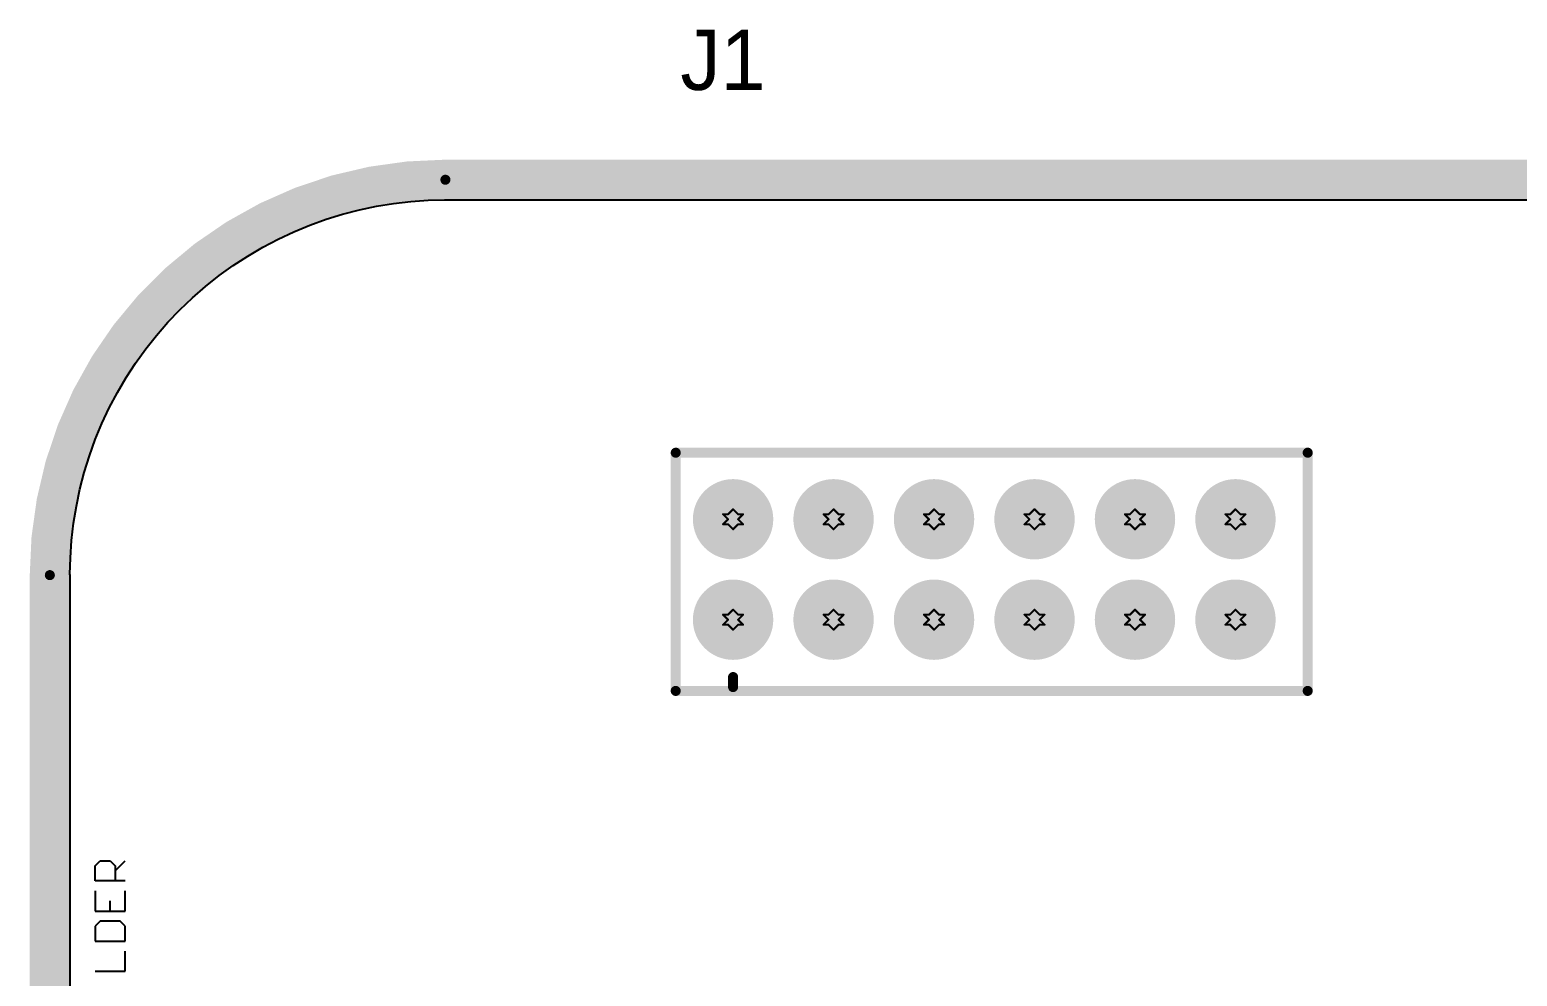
# Model space of a CAD drawing. Header units: millimetres. Extents: x 1.5 to 17.5, y 1 to 11.2.
# Drawn here: x 6.08 to 7.56, y 7.325 to 8.268 of the extents above; entities that cross this region are included whole.
import ezdxf

# ---------------------------------------------------------------- set-up
doc = ezdxf.new("R2010")
doc.units = ezdxf.units.MM
doc.header["$MEASUREMENT"] = 0
for name, color, linetype in [('BottomLayer', 5, 'Continuous'), ('BottomSolder', 6, 'Continuous'), ('DrillDrawing', 1, 'Continuous'), ('InternalPlane1', 76, 'Continuous'), ('InternalPlane2', 16, 'Continuous'), ('Mechanical2', 216, 'Continuous'), ('Mechanical8', 56, 'Continuous'), ('MultiLayer', 9, 'Continuous'), ('PadHoleLayer', 156, 'Continuous'), ('TopLayer', 1, 'Continuous'), ('TopOverlay', 2, 'Continuous'), ('TopSolder', 216, 'Continuous')]:
    doc.layers.add(name, color=color, linetype=linetype)

# ---------------------------------------------------------------- blocks, each defined once
blk = doc.blocks.new('PMOD_2')
at = {"layer": 'BottomLayer', "const_width": 0.0295}
for points in [[(-0.0148, 0.1, 1), (0.0148, 0.1, 1)], [(0.0852, 0.1, 1), (0.1148, 0.1, 1)], [(0.1852, 0.1, 1), (0.2148, 0.1, 1)], [(0.2852, 0.1, 1), (0.3148, 0.1, 1)], [(0.3852, 0.1, 1), (0.4148, 0.1, 1)], [(0.4852, 0.1, 1), (0.5148, 0.1, 1)], [(-0.0148, 0, 1), (0.0148, 0, 1)], [(0.0852, 0, 1), (0.1148, 0, 1)], [(0.1852, 0, 1), (0.2148, 0, 1)], [(0.2852, 0, 1), (0.3148, 0, 1)], [(0.3852, 0, 1), (0.4148, 0, 1)], [(0.4852, 0, 1), (0.5148, 0, 1)]]:
    blk.add_lwpolyline(points, format="xyb", close=True, dxfattribs=at)
at = {"layer": 'BottomSolder', "const_width": 0.0335}
for points in [[(-0.0168, 0.1, 1), (0.0168, 0.1, 1)], [(0.0832, 0.1, 1), (0.1168, 0.1, 1)], [(0.1832, 0.1, 1), (0.2168, 0.1, 1)], [(0.2832, 0.1, 1), (0.3168, 0.1, 1)], [(0.3832, 0.1, 1), (0.4168, 0.1, 1)], [(0.4832, 0.1, 1), (0.5168, 0.1, 1)], [(-0.0168, 0, 1), (0.0168, 0, 1)], [(0.0832, 0, 1), (0.1168, 0, 1)], [(0.1832, 0, 1), (0.2168, 0, 1)], [(0.2832, 0, 1), (0.3168, 0, 1)], [(0.3832, 0, 1), (0.4168, 0, 1)], [(0.4832, 0, 1), (0.5168, 0, 1)]]:
    blk.add_lwpolyline(points, format="xyb", close=True, dxfattribs=at)
at = {"layer": 'InternalPlane1', "const_width": 0.04}
for points in [[(-0.02, 0.1, 1), (0.02, 0.1, 1)], [(0.08, 0.1, 1), (0.12, 0.1, 1)], [(0.18, 0.1, 1), (0.22, 0.1, 1)], [(0.28, 0.1, 1), (0.32, 0.1, 1)], [(0.38, 0.1, 1), (0.42, 0.1, 1)], [(0.48, 0.1, 1), (0.52, 0.1, 1)], [(-0.02, 0, 1), (0.02, 0, 1)], [(0.08, 0, 1), (0.12, 0, 1)], [(0.18, 0, 1), (0.22, 0, 1)], [(0.28, 0, 1), (0.32, 0, 1)], [(0.38, 0, 1), (0.42, 0, 1)], [(0.48, 0, 1), (0.52, 0, 1)]]:
    blk.add_lwpolyline(points, format="xyb", close=True, dxfattribs=at)
at = {"layer": 'InternalPlane2', "const_width": 0.04}
for points in [[(-0.02, 0.1, 1), (0.02, 0.1, 1)], [(0.08, 0.1, 1), (0.12, 0.1, 1)], [(0.18, 0.1, 1), (0.22, 0.1, 1)], [(0.28, 0.1, 1), (0.32, 0.1, 1)], [(0.38, 0.1, 1), (0.42, 0.1, 1)], [(0.48, 0.1, 1), (0.52, 0.1, 1)], [(-0.02, 0, 1), (0.02, 0, 1)], [(0.08, 0, 1), (0.12, 0, 1)], [(0.18, 0, 1), (0.22, 0, 1)], [(0.28, 0, 1), (0.32, 0, 1)], [(0.38, 0, 1), (0.42, 0, 1)], [(0.48, 0, 1), (0.52, 0, 1)]]:
    blk.add_lwpolyline(points, format="xyb", close=True, dxfattribs=at)
at = {"layer": 'MultiLayer', "const_width": 0.0295}
for points in [[(-0.0148, 0.1, 1), (0.0148, 0.1, 1)], [(0.0852, 0.1, 1), (0.1148, 0.1, 1)], [(0.1852, 0.1, 1), (0.2148, 0.1, 1)], [(0.2852, 0.1, 1), (0.3148, 0.1, 1)], [(0.3852, 0.1, 1), (0.4148, 0.1, 1)], [(0.4852, 0.1, 1), (0.5148, 0.1, 1)], [(-0.0148, 0, 1), (0.0148, 0, 1)], [(0.0852, 0, 1), (0.1148, 0, 1)], [(0.1852, 0, 1), (0.2148, 0, 1)], [(0.2852, 0, 1), (0.3148, 0, 1)], [(0.3852, 0, 1), (0.4148, 0, 1)], [(0.4852, 0, 1), (0.5148, 0, 1)]]:
    blk.add_lwpolyline(points, format="xyb", close=True, dxfattribs=at)
at = {"layer": 'PadHoleLayer', "const_width": 0.02}
for points in [[(-0.01, 0.1, 1), (0.01, 0.1, 1)], [(0.09, 0.1, 1), (0.11, 0.1, 1)], [(0.19, 0.1, 1), (0.21, 0.1, 1)], [(0.29, 0.1, 1), (0.31, 0.1, 1)], [(0.39, 0.1, 1), (0.41, 0.1, 1)], [(0.49, 0.1, 1), (0.51, 0.1, 1)], [(-0.01, 0, 1), (0.01, 0, 1)], [(0.09, 0, 1), (0.11, 0, 1)], [(0.19, 0, 1), (0.21, 0, 1)], [(0.29, 0, 1), (0.31, 0, 1)], [(0.39, 0, 1), (0.41, 0, 1)], [(0.49, 0, 1), (0.51, 0, 1)]]:
    blk.add_lwpolyline(points, format="xyb", close=True, dxfattribs=at)
at = {"layer": 'TopLayer', "const_width": 0.0295}
for points in [[(-0.0148, 0.1, 1), (0.0148, 0.1, 1)], [(0.0852, 0.1, 1), (0.1148, 0.1, 1)], [(0.1852, 0.1, 1), (0.2148, 0.1, 1)], [(0.2852, 0.1, 1), (0.3148, 0.1, 1)], [(0.3852, 0.1, 1), (0.4148, 0.1, 1)], [(0.4852, 0.1, 1), (0.5148, 0.1, 1)], [(-0.0148, 0, 1), (0.0148, 0, 1)], [(0.0852, 0, 1), (0.1148, 0, 1)], [(0.1852, 0, 1), (0.2148, 0, 1)], [(0.2852, 0, 1), (0.3148, 0, 1)], [(0.3852, 0, 1), (0.4148, 0, 1)], [(0.4852, 0, 1), (0.5148, 0, 1)]]:
    blk.add_lwpolyline(points, format="xyb", close=True, dxfattribs=at)
at = {"layer": 'TopOverlay', "const_width": 0.01}
for points in [[(-0.0571, 0.1663), (0.5719, 0.1663)], [(-0.0571, -0.0709), (-0.0571, 0.1663)], [(0.5719, -0.0709), (0.5719, 0.1663)], [(0, -0.0671), (0, -0.0571)], [(-0.0571, -0.0709), (0.5719, -0.0709)]]:
    blk.add_lwpolyline(points, dxfattribs=at)
at = {"layer": 'TopOverlay', "const_width": 0.005}
for points in [[(-0.0596, 0.1663, 1), (-0.0546, 0.1663, 1)], [(-0.0596, 0.1663, 1), (-0.0546, 0.1663, 1)], [(0.5694, 0.1663, 1), (0.5744, 0.1663, 1)], [(0.5694, 0.1663, 1), (0.5744, 0.1663, 1)], [(-0.0025, -0.0571, 1), (0.0025, -0.0571, 1)], [(-0.0596, -0.0709, 1), (-0.0546, -0.0709, 1)], [(-0.0596, -0.0709, 1), (-0.0546, -0.0709, 1)], [(-0.0025, -0.0671, 1), (0.0025, -0.0671, 1)], [(0.5694, -0.0709, 1), (0.5744, -0.0709, 1)], [(0.5694, -0.0709, 1), (0.5744, -0.0709, 1)]]:
    blk.add_lwpolyline(points, format="xyb", close=True, dxfattribs=at)
at = {"layer": 'TopSolder', "const_width": 0.0335}
for points in [[(-0.0168, 0.1, 1), (0.0168, 0.1, 1)], [(0.0832, 0.1, 1), (0.1168, 0.1, 1)], [(0.1832, 0.1, 1), (0.2168, 0.1, 1)], [(0.2832, 0.1, 1), (0.3168, 0.1, 1)], [(0.3832, 0.1, 1), (0.4168, 0.1, 1)], [(0.4832, 0.1, 1), (0.5168, 0.1, 1)], [(-0.0168, 0, 1), (0.0168, 0, 1)], [(0.0832, 0, 1), (0.1168, 0, 1)], [(0.1832, 0, 1), (0.2168, 0, 1)], [(0.2832, 0, 1), (0.3168, 0, 1)], [(0.3832, 0, 1), (0.4168, 0, 1)], [(0.4832, 0, 1), (0.5168, 0, 1)]]:
    blk.add_lwpolyline(points, format="xyb", close=True, dxfattribs=at)

msp = doc.modelspace()

# ---------------------------------------------------------------- linework, layer by layer
at = {"layer": 'DrillDrawing', "const_width": 0.002}
for points in [[(6.775, 7.785), (6.78, 7.79)], [(6.78, 7.79), (6.785, 7.785)], [(6.875, 7.785), (6.88, 7.79)], [(6.88, 7.79), (6.885, 7.785)], [(6.975, 7.785), (6.98, 7.79)], [(6.98, 7.79), (6.985, 7.785)], [(7.075, 7.785), (7.08, 7.79)], [(7.08, 7.79), (7.085, 7.785)], [(7.175, 7.785), (7.18, 7.79)], [(7.18, 7.79), (7.185, 7.785)], [(7.275, 7.785), (7.28, 7.79)], [(7.28, 7.79), (7.285, 7.785)], [(6.77, 7.785), (6.775, 7.78)], [(6.77, 7.785), (6.775, 7.785)], [(6.77, 7.775), (6.775, 7.78)], [(6.77, 7.775), (6.775, 7.775)], [(6.775, 7.775), (6.78, 7.77)], [(6.78, 7.77), (6.785, 7.775)], [(6.785, 7.785), (6.79, 7.785)], [(6.785, 7.78), (6.79, 7.785)], [(6.785, 7.78), (6.79, 7.775)], [(6.785, 7.775), (6.79, 7.775)], [(6.87, 7.785), (6.875, 7.78)], [(6.87, 7.785), (6.875, 7.785)], [(6.87, 7.775), (6.875, 7.78)], [(6.87, 7.775), (6.875, 7.775)], [(6.875, 7.775), (6.88, 7.77)], [(6.88, 7.77), (6.885, 7.775)], [(6.885, 7.785), (6.89, 7.785)], [(6.885, 7.78), (6.89, 7.785)], [(6.885, 7.78), (6.89, 7.775)], [(6.885, 7.775), (6.89, 7.775)], [(6.97, 7.785), (6.975, 7.78)], [(6.97, 7.785), (6.975, 7.785)], [(6.97, 7.775), (6.975, 7.78)], [(6.97, 7.775), (6.975, 7.775)], [(6.975, 7.775), (6.98, 7.77)], [(6.98, 7.77), (6.985, 7.775)], [(6.985, 7.785), (6.99, 7.785)], [(6.985, 7.78), (6.99, 7.785)], [(6.985, 7.78), (6.99, 7.775)], [(6.985, 7.775), (6.99, 7.775)], [(7.07, 7.785), (7.075, 7.78)], [(7.07, 7.785), (7.075, 7.785)], [(7.07, 7.775), (7.075, 7.78)], [(7.07, 7.775), (7.075, 7.775)], [(7.075, 7.775), (7.08, 7.77)], [(7.08, 7.77), (7.085, 7.775)], [(7.085, 7.785), (7.09, 7.785)], [(7.085, 7.78), (7.09, 7.785)], [(7.085, 7.78), (7.09, 7.775)], [(7.085, 7.775), (7.09, 7.775)], [(7.17, 7.785), (7.175, 7.78)], [(7.17, 7.785), (7.175, 7.785)], [(7.17, 7.775), (7.175, 7.78)], [(7.17, 7.775), (7.175, 7.775)], [(7.175, 7.775), (7.18, 7.77)], [(7.18, 7.77), (7.185, 7.775)], [(7.185, 7.785), (7.19, 7.785)], [(7.185, 7.78), (7.19, 7.785)], [(7.185, 7.78), (7.19, 7.775)], [(7.185, 7.775), (7.19, 7.775)], [(7.27, 7.785), (7.275, 7.78)], [(7.27, 7.785), (7.275, 7.785)], [(7.27, 7.775), (7.275, 7.78)], [(7.27, 7.775), (7.275, 7.775)], [(7.275, 7.775), (7.28, 7.77)], [(7.28, 7.77), (7.285, 7.775)], [(7.285, 7.785), (7.29, 7.785)], [(7.285, 7.78), (7.29, 7.785)], [(7.285, 7.78), (7.29, 7.775)], [(7.285, 7.775), (7.29, 7.775)], [(6.77, 7.685), (6.775, 7.68)], [(6.77, 7.685), (6.775, 7.685)], [(6.775, 7.685), (6.78, 7.69)], [(6.78, 7.69), (6.785, 7.685)], [(6.785, 7.685), (6.79, 7.685)], [(6.785, 7.68), (6.79, 7.685)], [(6.87, 7.685), (6.875, 7.68)], [(6.87, 7.685), (6.875, 7.685)], [(6.875, 7.685), (6.88, 7.69)], [(6.88, 7.69), (6.885, 7.685)], [(6.885, 7.685), (6.89, 7.685)], [(6.885, 7.68), (6.89, 7.685)], [(6.97, 7.685), (6.975, 7.68)], [(6.97, 7.685), (6.975, 7.685)], [(6.975, 7.685), (6.98, 7.69)], [(6.98, 7.69), (6.985, 7.685)], [(6.985, 7.685), (6.99, 7.685)], [(6.985, 7.68), (6.99, 7.685)], [(7.07, 7.685), (7.075, 7.68)], [(7.07, 7.685), (7.075, 7.685)], [(7.075, 7.685), (7.08, 7.69)], [(7.08, 7.69), (7.085, 7.685)], [(7.085, 7.685), (7.09, 7.685)], [(7.085, 7.68), (7.09, 7.685)], [(7.17, 7.685), (7.175, 7.68)], [(7.17, 7.685), (7.175, 7.685)], [(7.175, 7.685), (7.18, 7.69)], [(7.18, 7.69), (7.185, 7.685)], [(7.185, 7.685), (7.19, 7.685)], [(7.185, 7.68), (7.19, 7.685)], [(7.27, 7.685), (7.275, 7.68)], [(7.27, 7.685), (7.275, 7.685)], [(7.275, 7.685), (7.28, 7.69)], [(7.28, 7.69), (7.285, 7.685)], [(7.285, 7.685), (7.29, 7.685)], [(7.285, 7.68), (7.29, 7.685)], [(6.77, 7.675), (6.775, 7.68)], [(6.77, 7.675), (6.775, 7.675)], [(6.775, 7.675), (6.78, 7.67)], [(6.78, 7.67), (6.785, 7.675)], [(6.785, 7.68), (6.79, 7.675)], [(6.785, 7.675), (6.79, 7.675)], [(6.87, 7.675), (6.875, 7.68)], [(6.87, 7.675), (6.875, 7.675)], [(6.875, 7.675), (6.88, 7.67)], [(6.88, 7.67), (6.885, 7.675)], [(6.885, 7.68), (6.89, 7.675)], [(6.885, 7.675), (6.89, 7.675)], [(6.97, 7.675), (6.975, 7.68)], [(6.97, 7.675), (6.975, 7.675)], [(6.975, 7.675), (6.98, 7.67)], [(6.98, 7.67), (6.985, 7.675)], [(6.985, 7.68), (6.99, 7.675)], [(6.985, 7.675), (6.99, 7.675)], [(7.07, 7.675), (7.075, 7.68)], [(7.07, 7.675), (7.075, 7.675)], [(7.075, 7.675), (7.08, 7.67)], [(7.08, 7.67), (7.085, 7.675)], [(7.085, 7.68), (7.09, 7.675)], [(7.085, 7.675), (7.09, 7.675)], [(7.17, 7.675), (7.175, 7.68)], [(7.17, 7.675), (7.175, 7.675)], [(7.175, 7.675), (7.18, 7.67)], [(7.18, 7.67), (7.185, 7.675)], [(7.185, 7.68), (7.19, 7.675)], [(7.185, 7.675), (7.19, 7.675)], [(7.27, 7.675), (7.275, 7.68)], [(7.27, 7.675), (7.275, 7.675)], [(7.275, 7.675), (7.28, 7.67)], [(7.28, 7.67), (7.285, 7.675)], [(7.285, 7.68), (7.29, 7.675)], [(7.285, 7.675), (7.29, 7.675)]]:
    msp.add_lwpolyline(points, dxfattribs=at)
at = {"layer": 'DrillDrawing', "const_width": 0.001}
for points in [[(6.7795, 7.79, 1), (6.7805, 7.79, 1)], [(6.7795, 7.79, 1), (6.7805, 7.79, 1)], [(6.8795, 7.79, 1), (6.8805, 7.79, 1)], [(6.8795, 7.79, 1), (6.8805, 7.79, 1)], [(6.9795, 7.79, 1), (6.9805, 7.79, 1)], [(6.9795, 7.79, 1), (6.9805, 7.79, 1)], [(7.0795, 7.79, 1), (7.0805, 7.79, 1)], [(7.0795, 7.79, 1), (7.0805, 7.79, 1)], [(7.1795, 7.79, 1), (7.1805, 7.79, 1)], [(7.1795, 7.79, 1), (7.1805, 7.79, 1)], [(7.2795, 7.79, 1), (7.2805, 7.79, 1)], [(7.2795, 7.79, 1), (7.2805, 7.79, 1)], [(6.7695, 7.785, 1), (6.7705, 7.785, 1)], [(6.7695, 7.785, 1), (6.7705, 7.785, 1)], [(6.7695, 7.775, 1), (6.7705, 7.775, 1)], [(6.7695, 7.775, 1), (6.7705, 7.775, 1)], [(6.7745, 7.785, 1), (6.7755, 7.785, 1)], [(6.7745, 7.785, 1), (6.7755, 7.785, 1)], [(6.7745, 7.78, 1), (6.7755, 7.78, 1)], [(6.7745, 7.78, 1), (6.7755, 7.78, 1)], [(6.7745, 7.775, 1), (6.7755, 7.775, 1)], [(6.7745, 7.775, 1), (6.7755, 7.775, 1)], [(6.7845, 7.785, 1), (6.7855, 7.785, 1)], [(6.7845, 7.785, 1), (6.7855, 7.785, 1)], [(6.7845, 7.78, 1), (6.7855, 7.78, 1)], [(6.7845, 7.78, 1), (6.7855, 7.78, 1)], [(6.7845, 7.775, 1), (6.7855, 7.775, 1)], [(6.7845, 7.775, 1), (6.7855, 7.775, 1)], [(6.7895, 7.785, 1), (6.7905, 7.785, 1)], [(6.7895, 7.785, 1), (6.7905, 7.785, 1)], [(6.7895, 7.775, 1), (6.7905, 7.775, 1)], [(6.7895, 7.775, 1), (6.7905, 7.775, 1)], [(6.8695, 7.785, 1), (6.8705, 7.785, 1)], [(6.8695, 7.785, 1), (6.8705, 7.785, 1)], [(6.8695, 7.775, 1), (6.8705, 7.775, 1)], [(6.8695, 7.775, 1), (6.8705, 7.775, 1)], [(6.8745, 7.785, 1), (6.8755, 7.785, 1)], [(6.8745, 7.785, 1), (6.8755, 7.785, 1)], [(6.8745, 7.78, 1), (6.8755, 7.78, 1)], [(6.8745, 7.78, 1), (6.8755, 7.78, 1)], [(6.8745, 7.775, 1), (6.8755, 7.775, 1)], [(6.8745, 7.775, 1), (6.8755, 7.775, 1)], [(6.8845, 7.785, 1), (6.8855, 7.785, 1)], [(6.8845, 7.785, 1), (6.8855, 7.785, 1)], [(6.8845, 7.78, 1), (6.8855, 7.78, 1)], [(6.8845, 7.78, 1), (6.8855, 7.78, 1)], [(6.8845, 7.775, 1), (6.8855, 7.775, 1)], [(6.8845, 7.775, 1), (6.8855, 7.775, 1)], [(6.8895, 7.785, 1), (6.8905, 7.785, 1)], [(6.8895, 7.785, 1), (6.8905, 7.785, 1)], [(6.8895, 7.775, 1), (6.8905, 7.775, 1)], [(6.8895, 7.775, 1), (6.8905, 7.775, 1)], [(6.9695, 7.785, 1), (6.9705, 7.785, 1)], [(6.9695, 7.785, 1), (6.9705, 7.785, 1)], [(6.9695, 7.775, 1), (6.9705, 7.775, 1)], [(6.9695, 7.775, 1), (6.9705, 7.775, 1)], [(6.9745, 7.785, 1), (6.9755, 7.785, 1)], [(6.9745, 7.785, 1), (6.9755, 7.785, 1)], [(6.9745, 7.78, 1), (6.9755, 7.78, 1)], [(6.9745, 7.78, 1), (6.9755, 7.78, 1)], [(6.9745, 7.775, 1), (6.9755, 7.775, 1)], [(6.9745, 7.775, 1), (6.9755, 7.775, 1)], [(6.9845, 7.785, 1), (6.9855, 7.785, 1)], [(6.9845, 7.785, 1), (6.9855, 7.785, 1)], [(6.9845, 7.78, 1), (6.9855, 7.78, 1)], [(6.9845, 7.78, 1), (6.9855, 7.78, 1)], [(6.9845, 7.775, 1), (6.9855, 7.775, 1)], [(6.9845, 7.775, 1), (6.9855, 7.775, 1)], [(6.9895, 7.785, 1), (6.9905, 7.785, 1)], [(6.9895, 7.785, 1), (6.9905, 7.785, 1)], [(6.9895, 7.775, 1), (6.9905, 7.775, 1)], [(6.9895, 7.775, 1), (6.9905, 7.775, 1)], [(7.0695, 7.785, 1), (7.0705, 7.785, 1)], [(7.0695, 7.785, 1), (7.0705, 7.785, 1)], [(7.0695, 7.775, 1), (7.0705, 7.775, 1)], [(7.0695, 7.775, 1), (7.0705, 7.775, 1)], [(7.0745, 7.785, 1), (7.0755, 7.785, 1)], [(7.0745, 7.785, 1), (7.0755, 7.785, 1)], [(7.0745, 7.78, 1), (7.0755, 7.78, 1)], [(7.0745, 7.78, 1), (7.0755, 7.78, 1)], [(7.0745, 7.775, 1), (7.0755, 7.775, 1)], [(7.0745, 7.775, 1), (7.0755, 7.775, 1)], [(7.0845, 7.785, 1), (7.0855, 7.785, 1)], [(7.0845, 7.785, 1), (7.0855, 7.785, 1)], [(7.0845, 7.78, 1), (7.0855, 7.78, 1)], [(7.0845, 7.78, 1), (7.0855, 7.78, 1)], [(7.0845, 7.775, 1), (7.0855, 7.775, 1)], [(7.0845, 7.775, 1), (7.0855, 7.775, 1)], [(7.0895, 7.785, 1), (7.0905, 7.785, 1)], [(7.0895, 7.785, 1), (7.0905, 7.785, 1)], [(7.0895, 7.775, 1), (7.0905, 7.775, 1)], [(7.0895, 7.775, 1), (7.0905, 7.775, 1)], [(7.1695, 7.785, 1), (7.1705, 7.785, 1)], [(7.1695, 7.785, 1), (7.1705, 7.785, 1)], [(7.1695, 7.775, 1), (7.1705, 7.775, 1)], [(7.1695, 7.775, 1), (7.1705, 7.775, 1)], [(7.1745, 7.785, 1), (7.1755, 7.785, 1)], [(7.1745, 7.785, 1), (7.1755, 7.785, 1)], [(7.1745, 7.78, 1), (7.1755, 7.78, 1)], [(7.1745, 7.78, 1), (7.1755, 7.78, 1)], [(7.1745, 7.775, 1), (7.1755, 7.775, 1)], [(7.1745, 7.775, 1), (7.1755, 7.775, 1)], [(7.1845, 7.785, 1), (7.1855, 7.785, 1)], [(7.1845, 7.785, 1), (7.1855, 7.785, 1)], [(7.1845, 7.78, 1), (7.1855, 7.78, 1)], [(7.1845, 7.78, 1), (7.1855, 7.78, 1)], [(7.1845, 7.775, 1), (7.1855, 7.775, 1)], [(7.1845, 7.775, 1), (7.1855, 7.775, 1)], [(7.1895, 7.785, 1), (7.1905, 7.785, 1)], [(7.1895, 7.785, 1), (7.1905, 7.785, 1)], [(7.1895, 7.775, 1), (7.1905, 7.775, 1)], [(7.1895, 7.775, 1), (7.1905, 7.775, 1)], [(7.2695, 7.785, 1), (7.2705, 7.785, 1)], [(7.2695, 7.785, 1), (7.2705, 7.785, 1)], [(7.2695, 7.775, 1), (7.2705, 7.775, 1)], [(7.2695, 7.775, 1), (7.2705, 7.775, 1)], [(7.2745, 7.785, 1), (7.2755, 7.785, 1)], [(7.2745, 7.785, 1), (7.2755, 7.785, 1)], [(7.2745, 7.78, 1), (7.2755, 7.78, 1)], [(7.2745, 7.78, 1), (7.2755, 7.78, 1)], [(7.2745, 7.775, 1), (7.2755, 7.775, 1)], [(7.2745, 7.775, 1), (7.2755, 7.775, 1)], [(7.2845, 7.785, 1), (7.2855, 7.785, 1)], [(7.2845, 7.785, 1), (7.2855, 7.785, 1)], [(7.2845, 7.78, 1), (7.2855, 7.78, 1)], [(7.2845, 7.78, 1), (7.2855, 7.78, 1)], [(7.2845, 7.775, 1), (7.2855, 7.775, 1)], [(7.2845, 7.775, 1), (7.2855, 7.775, 1)], [(7.2895, 7.785, 1), (7.2905, 7.785, 1)], [(7.2895, 7.785, 1), (7.2905, 7.785, 1)], [(7.2895, 7.775, 1), (7.2905, 7.775, 1)], [(7.2895, 7.775, 1), (7.2905, 7.775, 1)], [(6.7795, 7.77, 1), (6.7805, 7.77, 1)], [(6.7795, 7.77, 1), (6.7805, 7.77, 1)], [(6.8795, 7.77, 1), (6.8805, 7.77, 1)], [(6.8795, 7.77, 1), (6.8805, 7.77, 1)], [(6.9795, 7.77, 1), (6.9805, 7.77, 1)], [(6.9795, 7.77, 1), (6.9805, 7.77, 1)], [(7.0795, 7.77, 1), (7.0805, 7.77, 1)], [(7.0795, 7.77, 1), (7.0805, 7.77, 1)], [(7.1795, 7.77, 1), (7.1805, 7.77, 1)], [(7.1795, 7.77, 1), (7.1805, 7.77, 1)], [(7.2795, 7.77, 1), (7.2805, 7.77, 1)], [(7.2795, 7.77, 1), (7.2805, 7.77, 1)], [(6.7695, 7.685, 1), (6.7705, 7.685, 1)], [(6.7695, 7.685, 1), (6.7705, 7.685, 1)], [(6.7745, 7.685, 1), (6.7755, 7.685, 1)], [(6.7745, 7.685, 1), (6.7755, 7.685, 1)], [(6.7795, 7.69, 1), (6.7805, 7.69, 1)], [(6.7795, 7.69, 1), (6.7805, 7.69, 1)], [(6.7845, 7.685, 1), (6.7855, 7.685, 1)], [(6.7845, 7.685, 1), (6.7855, 7.685, 1)], [(6.7895, 7.685, 1), (6.7905, 7.685, 1)], [(6.7895, 7.685, 1), (6.7905, 7.685, 1)], [(6.8695, 7.685, 1), (6.8705, 7.685, 1)], [(6.8695, 7.685, 1), (6.8705, 7.685, 1)], [(6.8745, 7.685, 1), (6.8755, 7.685, 1)], [(6.8745, 7.685, 1), (6.8755, 7.685, 1)], [(6.8795, 7.69, 1), (6.8805, 7.69, 1)], [(6.8795, 7.69, 1), (6.8805, 7.69, 1)], [(6.8845, 7.685, 1), (6.8855, 7.685, 1)], [(6.8845, 7.685, 1), (6.8855, 7.685, 1)], [(6.8895, 7.685, 1), (6.8905, 7.685, 1)], [(6.8895, 7.685, 1), (6.8905, 7.685, 1)], [(6.9695, 7.685, 1), (6.9705, 7.685, 1)], [(6.9695, 7.685, 1), (6.9705, 7.685, 1)], [(6.9745, 7.685, 1), (6.9755, 7.685, 1)], [(6.9745, 7.685, 1), (6.9755, 7.685, 1)], [(6.9795, 7.69, 1), (6.9805, 7.69, 1)], [(6.9795, 7.69, 1), (6.9805, 7.69, 1)], [(6.9845, 7.685, 1), (6.9855, 7.685, 1)], [(6.9845, 7.685, 1), (6.9855, 7.685, 1)], [(6.9895, 7.685, 1), (6.9905, 7.685, 1)], [(6.9895, 7.685, 1), (6.9905, 7.685, 1)], [(7.0695, 7.685, 1), (7.0705, 7.685, 1)], [(7.0695, 7.685, 1), (7.0705, 7.685, 1)], [(7.0745, 7.685, 1), (7.0755, 7.685, 1)], [(7.0745, 7.685, 1), (7.0755, 7.685, 1)], [(7.0795, 7.69, 1), (7.0805, 7.69, 1)], [(7.0795, 7.69, 1), (7.0805, 7.69, 1)], [(7.0845, 7.685, 1), (7.0855, 7.685, 1)], [(7.0845, 7.685, 1), (7.0855, 7.685, 1)], [(7.0895, 7.685, 1), (7.0905, 7.685, 1)], [(7.0895, 7.685, 1), (7.0905, 7.685, 1)], [(7.1695, 7.685, 1), (7.1705, 7.685, 1)], [(7.1695, 7.685, 1), (7.1705, 7.685, 1)], [(7.1745, 7.685, 1), (7.1755, 7.685, 1)], [(7.1745, 7.685, 1), (7.1755, 7.685, 1)], [(7.1795, 7.69, 1), (7.1805, 7.69, 1)], [(7.1795, 7.69, 1), (7.1805, 7.69, 1)], [(7.1845, 7.685, 1), (7.1855, 7.685, 1)], [(7.1845, 7.685, 1), (7.1855, 7.685, 1)], [(7.1895, 7.685, 1), (7.1905, 7.685, 1)], [(7.1895, 7.685, 1), (7.1905, 7.685, 1)], [(7.2695, 7.685, 1), (7.2705, 7.685, 1)], [(7.2695, 7.685, 1), (7.2705, 7.685, 1)], [(7.2745, 7.685, 1), (7.2755, 7.685, 1)], [(7.2745, 7.685, 1), (7.2755, 7.685, 1)], [(7.2795, 7.69, 1), (7.2805, 7.69, 1)], [(7.2795, 7.69, 1), (7.2805, 7.69, 1)], [(7.2845, 7.685, 1), (7.2855, 7.685, 1)], [(7.2845, 7.685, 1), (7.2855, 7.685, 1)], [(7.2895, 7.685, 1), (7.2905, 7.685, 1)], [(7.2895, 7.685, 1), (7.2905, 7.685, 1)], [(6.7695, 7.675, 1), (6.7705, 7.675, 1)], [(6.7695, 7.675, 1), (6.7705, 7.675, 1)], [(6.7745, 7.68, 1), (6.7755, 7.68, 1)], [(6.7745, 7.68, 1), (6.7755, 7.68, 1)], [(6.7745, 7.675, 1), (6.7755, 7.675, 1)], [(6.7745, 7.675, 1), (6.7755, 7.675, 1)], [(6.7795, 7.67, 1), (6.7805, 7.67, 1)], [(6.7795, 7.67, 1), (6.7805, 7.67, 1)], [(6.7845, 7.68, 1), (6.7855, 7.68, 1)], [(6.7845, 7.68, 1), (6.7855, 7.68, 1)], [(6.7845, 7.675, 1), (6.7855, 7.675, 1)], [(6.7845, 7.675, 1), (6.7855, 7.675, 1)], [(6.7895, 7.675, 1), (6.7905, 7.675, 1)], [(6.7895, 7.675, 1), (6.7905, 7.675, 1)], [(6.8695, 7.675, 1), (6.8705, 7.675, 1)], [(6.8695, 7.675, 1), (6.8705, 7.675, 1)], [(6.8745, 7.68, 1), (6.8755, 7.68, 1)], [(6.8745, 7.68, 1), (6.8755, 7.68, 1)], [(6.8745, 7.675, 1), (6.8755, 7.675, 1)], [(6.8745, 7.675, 1), (6.8755, 7.675, 1)], [(6.8795, 7.67, 1), (6.8805, 7.67, 1)], [(6.8795, 7.67, 1), (6.8805, 7.67, 1)], [(6.8845, 7.68, 1), (6.8855, 7.68, 1)], [(6.8845, 7.68, 1), (6.8855, 7.68, 1)], [(6.8845, 7.675, 1), (6.8855, 7.675, 1)], [(6.8845, 7.675, 1), (6.8855, 7.675, 1)], [(6.8895, 7.675, 1), (6.8905, 7.675, 1)], [(6.8895, 7.675, 1), (6.8905, 7.675, 1)], [(6.9695, 7.675, 1), (6.9705, 7.675, 1)], [(6.9695, 7.675, 1), (6.9705, 7.675, 1)], [(6.9745, 7.68, 1), (6.9755, 7.68, 1)], [(6.9745, 7.68, 1), (6.9755, 7.68, 1)], [(6.9745, 7.675, 1), (6.9755, 7.675, 1)], [(6.9745, 7.675, 1), (6.9755, 7.675, 1)], [(6.9795, 7.67, 1), (6.9805, 7.67, 1)], [(6.9795, 7.67, 1), (6.9805, 7.67, 1)], [(6.9845, 7.68, 1), (6.9855, 7.68, 1)], [(6.9845, 7.68, 1), (6.9855, 7.68, 1)], [(6.9845, 7.675, 1), (6.9855, 7.675, 1)], [(6.9845, 7.675, 1), (6.9855, 7.675, 1)], [(6.9895, 7.675, 1), (6.9905, 7.675, 1)], [(6.9895, 7.675, 1), (6.9905, 7.675, 1)], [(7.0695, 7.675, 1), (7.0705, 7.675, 1)], [(7.0695, 7.675, 1), (7.0705, 7.675, 1)], [(7.0745, 7.68, 1), (7.0755, 7.68, 1)], [(7.0745, 7.68, 1), (7.0755, 7.68, 1)], [(7.0745, 7.675, 1), (7.0755, 7.675, 1)], [(7.0745, 7.675, 1), (7.0755, 7.675, 1)], [(7.0795, 7.67, 1), (7.0805, 7.67, 1)], [(7.0795, 7.67, 1), (7.0805, 7.67, 1)], [(7.0845, 7.68, 1), (7.0855, 7.68, 1)], [(7.0845, 7.68, 1), (7.0855, 7.68, 1)], [(7.0845, 7.675, 1), (7.0855, 7.675, 1)], [(7.0845, 7.675, 1), (7.0855, 7.675, 1)], [(7.0895, 7.675, 1), (7.0905, 7.675, 1)], [(7.0895, 7.675, 1), (7.0905, 7.675, 1)], [(7.1695, 7.675, 1), (7.1705, 7.675, 1)], [(7.1695, 7.675, 1), (7.1705, 7.675, 1)], [(7.1745, 7.68, 1), (7.1755, 7.68, 1)], [(7.1745, 7.68, 1), (7.1755, 7.68, 1)], [(7.1745, 7.675, 1), (7.1755, 7.675, 1)], [(7.1745, 7.675, 1), (7.1755, 7.675, 1)], [(7.1795, 7.67, 1), (7.1805, 7.67, 1)], [(7.1795, 7.67, 1), (7.1805, 7.67, 1)], [(7.1845, 7.68, 1), (7.1855, 7.68, 1)], [(7.1845, 7.68, 1), (7.1855, 7.68, 1)], [(7.1845, 7.675, 1), (7.1855, 7.675, 1)], [(7.1845, 7.675, 1), (7.1855, 7.675, 1)], [(7.1895, 7.675, 1), (7.1905, 7.675, 1)], [(7.1895, 7.675, 1), (7.1905, 7.675, 1)], [(7.2695, 7.675, 1), (7.2705, 7.675, 1)], [(7.2695, 7.675, 1), (7.2705, 7.675, 1)], [(7.2745, 7.68, 1), (7.2755, 7.68, 1)], [(7.2745, 7.68, 1), (7.2755, 7.68, 1)], [(7.2745, 7.675, 1), (7.2755, 7.675, 1)], [(7.2745, 7.675, 1), (7.2755, 7.675, 1)], [(7.2795, 7.67, 1), (7.2805, 7.67, 1)], [(7.2795, 7.67, 1), (7.2805, 7.67, 1)], [(7.2845, 7.68, 1), (7.2855, 7.68, 1)], [(7.2845, 7.68, 1), (7.2855, 7.68, 1)], [(7.2845, 7.675, 1), (7.2855, 7.675, 1)], [(7.2845, 7.675, 1), (7.2855, 7.675, 1)], [(7.2895, 7.675, 1), (7.2905, 7.675, 1)], [(7.2895, 7.675, 1), (7.2905, 7.675, 1)]]:
    msp.add_lwpolyline(points, format="xyb", close=True, dxfattribs=at)
at = {"layer": 'InternalPlane1'}
for p, q in [((6.4764, 8.0977), (6.4929, 8.0981)), ((6.4929, 8.0981), (6.4937, 8.098)), ((6.3749, 8.0787), (6.3914, 8.0838)), ((6.3914, 8.0838), (6.4081, 8.0882)), ((6.4081, 8.0882), (6.425, 8.0917)), ((6.425, 8.0917), (6.4421, 8.0945)), ((6.4421, 8.0945), (6.4592, 8.0965)), ((6.4592, 8.0965), (6.4764, 8.0977)), ((6.4937, 8.098), (15.352, 8.098)), ((6.3428, 8.0663), (6.3587, 8.0729)), ((6.3587, 8.0729), (6.3749, 8.0787)), ((6.3119, 8.0509), (6.3271, 8.0589)), ((6.3271, 8.0589), (6.3428, 8.0663)), ((6.2825, 8.0327), (6.297, 8.0421)), ((6.297, 8.0421), (6.3119, 8.0509)), ((6.2685, 8.0226), (6.2825, 8.0327)), ((6.2419, 8.0006), (6.255, 8.0119)), ((6.255, 8.0119), (6.2685, 8.0226)), ((6.2295, 7.9887), (6.2419, 8.0006)), ((6.2175, 7.9762), (6.2295, 7.9887)), ((6.2062, 7.9631), (6.2175, 7.9762)), ((6.1955, 7.9496), (6.2062, 7.9631)), ((6.176, 7.9211), (6.1854, 7.9356)), ((6.1854, 7.9356), (6.1955, 7.9496)), ((6.1672, 7.9063), (6.176, 7.9211)), ((6.1592, 7.891), (6.1672, 7.9063)), ((6.1518, 7.8754), (6.1592, 7.891)), ((6.1452, 7.8594), (6.1518, 7.8754)), ((6.1394, 7.8432), (6.1452, 7.8594)), ((6.1343, 7.8267), (6.1394, 7.8432)), ((6.1299, 7.81), (6.1343, 7.8267)), ((6.1264, 7.7931), (6.1299, 7.81)), ((6.1236, 7.776), (6.1264, 7.7931)), ((6.1216, 7.7589), (6.1236, 7.776)), ((6.1204, 7.7417), (6.1216, 7.7589)), ((6.12, 7.7252), (6.1204, 7.7417)), ((6.1201, 7.7244), (6.12, 7.7252)), ((6.1201, 3.3937), (6.1201, 7.7244))]:
    msp.add_line(p, q, dxfattribs=at)
at = {"layer": 'InternalPlane1', "const_width": 0.04}
msp.add_lwpolyline([(6.1, 7.7244, -0.414214), (6.4937, 8.1181)], format="xyb", dxfattribs=at)
for points in [[(6.4937, 8.1181), (15.352, 8.1181)], [(6.1, 3.3937), (6.1, 7.7244)]]:
    msp.add_lwpolyline(points, dxfattribs=at)
at = {"layer": 'InternalPlane1', "const_width": 0.02}
for points in [[(6.4837, 8.1181, 1), (6.5037, 8.1181, 1)], [(6.4837, 8.1181, 1), (6.5037, 8.1181, 1)], [(6.09, 7.7244, 1), (6.11, 7.7244, 1)], [(6.09, 7.7244, 1), (6.11, 7.7244, 1)]]:
    msp.add_lwpolyline(points, format="xyb", close=True, dxfattribs=at)
at = {"layer": 'InternalPlane2'}
for p, q in [((6.4764, 8.0977), (6.4929, 8.0981)), ((6.4929, 8.0981), (6.4937, 8.098)), ((6.3749, 8.0787), (6.3914, 8.0838)), ((6.3914, 8.0838), (6.4081, 8.0882)), ((6.4081, 8.0882), (6.425, 8.0917)), ((6.425, 8.0917), (6.4421, 8.0945)), ((6.4421, 8.0945), (6.4592, 8.0965)), ((6.4592, 8.0965), (6.4764, 8.0977)), ((6.4937, 8.098), (15.352, 8.098)), ((6.3428, 8.0663), (6.3587, 8.0729)), ((6.3587, 8.0729), (6.3749, 8.0787)), ((6.3119, 8.0509), (6.3271, 8.0589)), ((6.3271, 8.0589), (6.3428, 8.0663)), ((6.2825, 8.0327), (6.297, 8.0421)), ((6.297, 8.0421), (6.3119, 8.0509)), ((6.2685, 8.0226), (6.2825, 8.0327)), ((6.2419, 8.0006), (6.255, 8.0119)), ((6.255, 8.0119), (6.2685, 8.0226)), ((6.2295, 7.9887), (6.2419, 8.0006)), ((6.2175, 7.9762), (6.2295, 7.9887)), ((6.2062, 7.9631), (6.2175, 7.9762)), ((6.1955, 7.9496), (6.2062, 7.9631)), ((6.176, 7.9211), (6.1854, 7.9356)), ((6.1854, 7.9356), (6.1955, 7.9496)), ((6.1672, 7.9063), (6.176, 7.9211)), ((6.1592, 7.891), (6.1672, 7.9063)), ((6.1518, 7.8754), (6.1592, 7.891)), ((6.1452, 7.8594), (6.1518, 7.8754)), ((6.1394, 7.8432), (6.1452, 7.8594)), ((6.1343, 7.8267), (6.1394, 7.8432)), ((6.1299, 7.81), (6.1343, 7.8267)), ((6.1264, 7.7931), (6.1299, 7.81)), ((6.1236, 7.776), (6.1264, 7.7931)), ((6.1216, 7.7589), (6.1236, 7.776)), ((6.1204, 7.7417), (6.1216, 7.7589)), ((6.12, 7.7252), (6.1204, 7.7417)), ((6.1201, 7.7244), (6.12, 7.7252)), ((6.1201, 3.3937), (6.1201, 7.7244))]:
    msp.add_line(p, q, dxfattribs=at)
at = {"layer": 'InternalPlane2', "const_width": 0.04}
msp.add_lwpolyline([(6.1, 7.7244, -0.414214), (6.4937, 8.1181)], format="xyb", dxfattribs=at)
for points in [[(6.4937, 8.1181), (15.352, 8.1181)], [(6.1, 3.3937), (6.1, 7.7244)]]:
    msp.add_lwpolyline(points, dxfattribs=at)
at = {"layer": 'InternalPlane2', "const_width": 0.02}
for points in [[(6.4837, 8.1181, 1), (6.5037, 8.1181, 1)], [(6.4837, 8.1181, 1), (6.5037, 8.1181, 1)], [(6.09, 7.7244, 1), (6.11, 7.7244, 1)], [(6.09, 7.7244, 1), (6.11, 7.7244, 1)]]:
    msp.add_lwpolyline(points, format="xyb", close=True, dxfattribs=at)
at = {"layer": 'Mechanical2', "const_width": 0.01}
msp.add_lwpolyline([(6.1, 7.7244, -0.414214), (6.4937, 8.1181)], format="xyb", dxfattribs=at)
for points in [[(6.4937, 8.1181), (15.352, 8.1181)], [(6.1, 3.3937), (6.1, 7.7244)]]:
    msp.add_lwpolyline(points, dxfattribs=at)
at = {"layer": 'Mechanical2', "const_width": 0.005}
for points in [[(6.4912, 8.1181, 1), (6.4962, 8.1181, 1)], [(6.4912, 8.1181, 1), (6.4962, 8.1181, 1)], [(6.0975, 7.7244, 1), (6.1025, 7.7244, 1)], [(6.0975, 7.7244, 1), (6.1025, 7.7244, 1)]]:
    msp.add_lwpolyline(points, format="xyb", close=True, dxfattribs=at)
at = {"layer": 'Mechanical8'}
for p, q in [((6.145, 7.4349), (6.15, 7.4399)), ((6.145, 7.4199), (6.145, 7.4349)), ((6.15, 7.4399), (6.16, 7.4399)), ((6.16, 7.4399), (6.165, 7.4349)), ((6.165, 7.4299), (6.175, 7.4399)), ((6.165, 7.4349), (6.165, 7.4199)), ((6.175, 7.4199), (6.145, 7.4199)), ((6.145, 7.4099), (6.145, 7.3899)), ((6.175, 7.3899), (6.175, 7.4099)), ((6.145, 7.3899), (6.175, 7.3899)), ((6.16, 7.3899), (6.16, 7.3999)), ((6.15, 7.3799), (6.145, 7.3749)), ((6.145, 7.3749), (6.145, 7.3599)), ((6.17, 7.3799), (6.15, 7.3799)), ((6.175, 7.3749), (6.17, 7.3799)), ((6.175, 7.3599), (6.175, 7.3749)), ((6.145, 7.3599), (6.175, 7.3599)), ((6.175, 7.3299), (6.175, 7.3499)), ((6.145, 7.3299), (6.175, 7.3299))]:
    msp.add_line(p, q, dxfattribs=at)

# ---------------------------------------------------------------- block references
msp.add_blockref('PMOD_2', (6.78, 7.68))

# ---------------------------------------------------------------- texts
at = {"layer": 'TopOverlay'}
msp.add_text('J1', height=0.06, dxfattribs=at).set_placement((6.7275, 8.2075))

doc.saveas('drawing.dxf')
